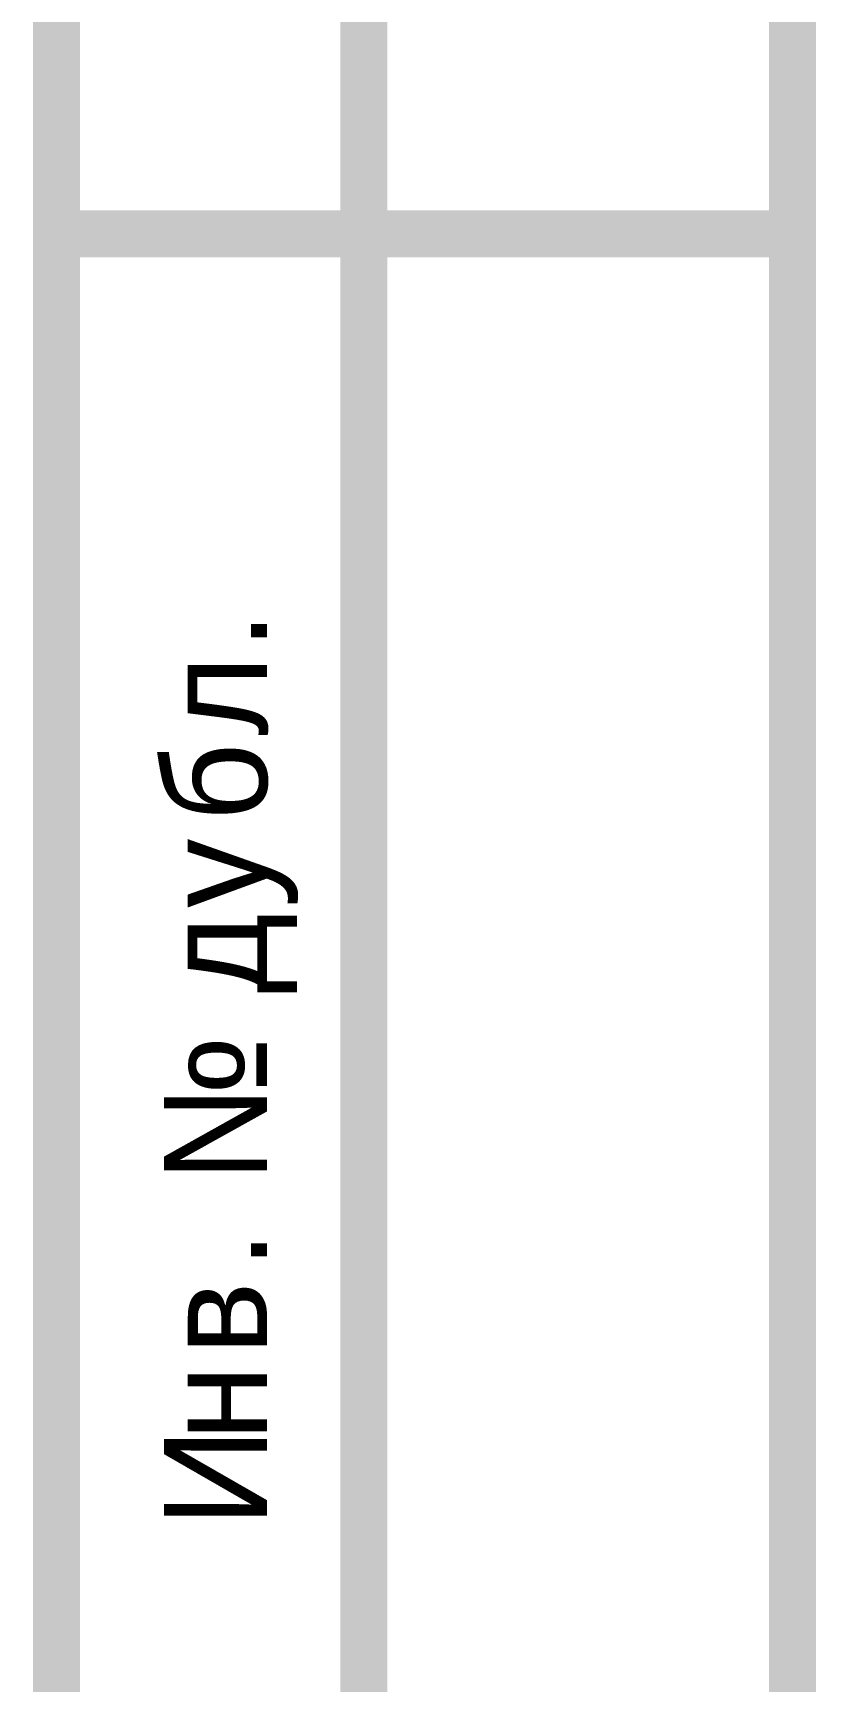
# Model space of a CAD drawing. Extents: x 7 to 406, y 3 to 288.
# Drawn here: x 6.97 to 19.47, y 90.88 to 117.19 of the extents above; entities that cross this region are included whole.
import ezdxf

# ---------------------------------------------------------------- set-up
doc = ezdxf.new("R2010")
doc.units = 0
doc.layers.add('SHEET', color=255, linetype='CONTINUOUS')

msp = doc.modelspace()

# ---------------------------------------------------------------- linework, layer by layer
at = {"layer": 'SHEET', "const_width": 0.749}
for points in [[(19.095, 287.307), (19.095, 6.28)], [(7.343, 6.28), (7.343, 148.269)], [(12.249, 148.269), (12.249, 6.28)], [(7.343, 113.986), (19.095, 113.986)]]:
    msp.add_lwpolyline(points, dxfattribs=at)

# ---------------------------------------------------------------- texts
at = {"layer": 'SHEET'}
for s, p in [('.', (10.705, 107.345)), ('л', (10.705, 105.973)), ('б', (10.705, 104.6)), ('у', (10.705, 103.227)), ('д', (10.705, 101.855)), ('№', (10.705, 98.835)), ('.', (10.705, 97.462)), ('в', (10.705, 96.089)), ('н', (10.705, 94.717)), ('И', (10.705, 93.344))]:
    msp.add_text(s, height=1.647, rotation=90, dxfattribs=at).set_placement(p)

doc.saveas('drawing.dxf')
